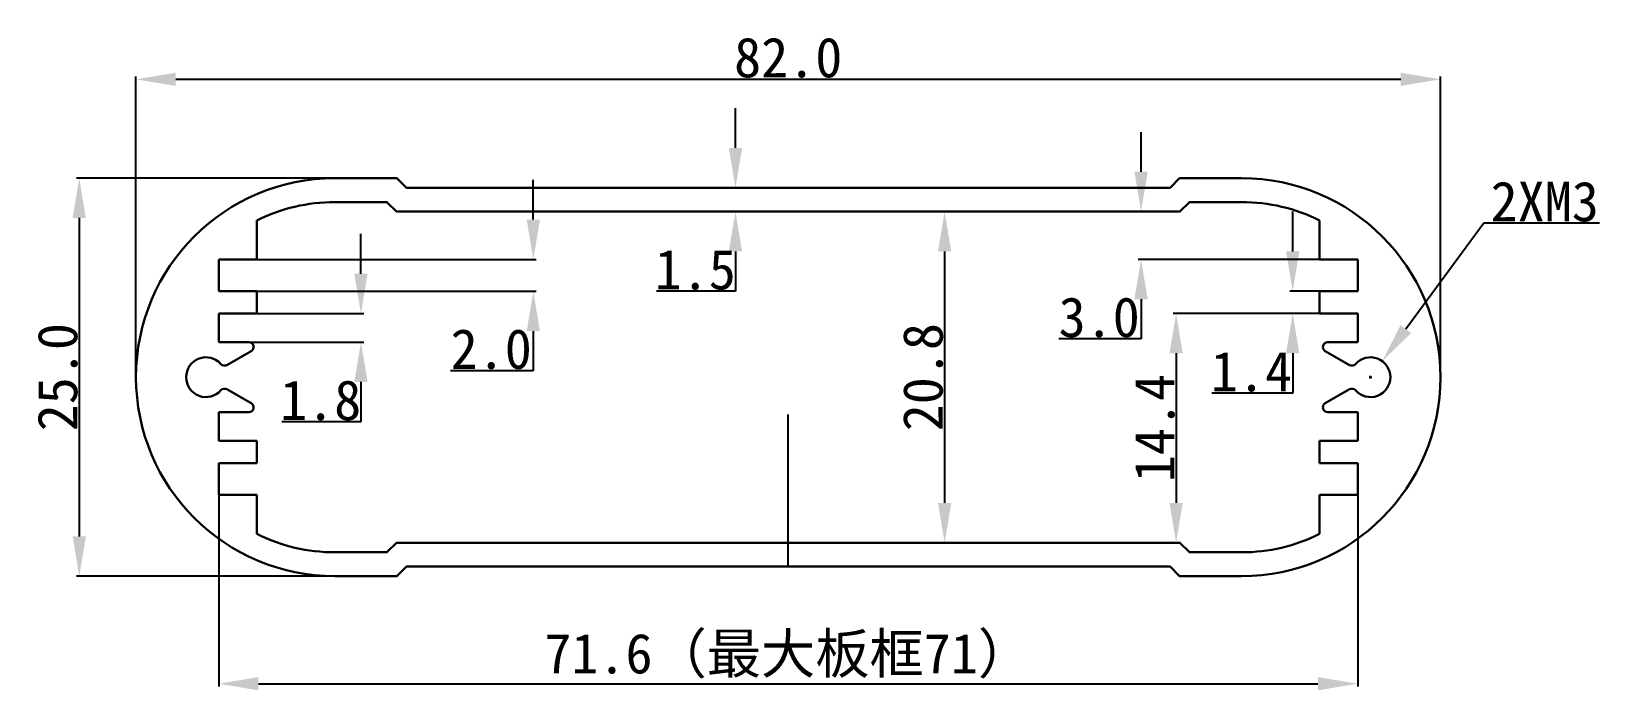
# Model space of a CAD drawing. Header units: inches. Extents: x 28.5 to 127.9, y -4.7 to 36.7.
import ezdxf

# ---------------------------------------------------------------- set-up
doc = ezdxf.new("R2010")
doc.units = ezdxf.units.IN
doc.header["$MEASUREMENT"] = 0
doc.layers.get('Defpoints').update_dxf_attribs({"color": 3})
doc.layers.add('壳体层', color=7, linetype='Continuous', lineweight=30)
doc.layers.add('标注层', color=7, linetype='Continuous')
doc.layers.add('槽宽标注', color=30, linetype='Continuous')
doc.styles.get("Standard").update_dxf_attribs({"font": 'simhei.ttf'})
doc.dimstyles.get("Standard").update_dxf_attribs({"dimtxt": 2.5, "dimasz": 2.5, "dimexe": 0.18, "dimexo": 0.0625, "dimgap": 0.09, "dimtad": 1, "dimtoh": 1, "dimdec": 1, "dimzin": 0, "dimdsep": 46, "dimtxsty": 'Standard', "dimcen": 0.09, "dimadec": 0, "dimazin": 0, "dimtfac": 1, "dimtdec": 1, "dimtofl": 0, "dimtmove": 0, "dimatfit": 3, "dimfxl": 1, "dimtolj": 1, "dimtzin": 0, "dimarcsym": 0})

# ---------------------------------------------------------------- blocks, each defined once
blk = doc.blocks.new('*D12')
at = {"layer": 'Defpoints', "color": 0}
for p in [(117.057, 33.676), (35.057, 14.966), (117.057, 14.966)]:
    blk.add_point(p, dxfattribs=at)
at = {"layer": '标注层', "color": 0, "lineweight": -2}
for p, q in [((35.057, 15.028), (35.057, 33.856)), ((117.057, 15.028), (117.057, 33.856)), ((37.557, 33.676), (114.557, 33.676))]:
    blk.add_line(p, q, dxfattribs=at)
at = {"layer": '标注层', "color": 0}
for points in [[(37.557, 34.092), (37.557, 33.259), (35.057, 33.676)], [(114.557, 34.092), (114.557, 33.259), (117.057, 33.676)]]:
    blk.add_solid(points, dxfattribs=at)
at = {"layer": '标注层', "color": 0, "insert": (76.057, 35.03), "char_height": 2.5, "attachment_point": 5}
blk.add_mtext('\\A1;82.0', dxfattribs=at)
blk = doc.blocks.new('*D13')
at = {"layer": 'Defpoints', "color": 0}
for p in [(49.507, 27.466), (31.49, 2.466), (49.507, 2.466)]:
    blk.add_point(p, dxfattribs=at)
at = {"layer": '标注层', "color": 0, "lineweight": -2}
for p, q in [((49.444, 27.466), (31.31, 27.466)), ((31.49, 24.966), (31.49, 4.966)), ((49.444, 2.466), (31.31, 2.466))]:
    blk.add_line(p, q, dxfattribs=at)
at = {"layer": '标注层', "color": 0}
for points in [[(31.073, 24.966), (31.907, 24.966), (31.49, 27.466)], [(31.073, 4.966), (31.907, 4.966), (31.49, 2.466)]]:
    blk.add_solid(points, dxfattribs=at)
at = {"layer": '标注层', "color": 0, "insert": (30.136, 14.966), "char_height": 2.5, "attachment_point": 5, "rotation": 90}
blk.add_mtext('\\A1;25.0', dxfattribs=at)
blk = doc.blocks.new('*D14')
at = {"layer": 'Defpoints', "color": 0}
for p in [(84.888, 25.366), (84.888, 4.566), (85.889, 4.566)]:
    blk.add_point(p, dxfattribs=at)
at = {"layer": '标注层', "color": 0, "lineweight": -2}
for p, q in [((84.951, 25.366), (86.069, 25.366)), ((85.889, 22.866), (85.889, 7.066)), ((84.951, 4.566), (86.069, 4.566))]:
    blk.add_line(p, q, dxfattribs=at)
at = {"layer": '标注层', "color": 0}
for points in [[(85.473, 22.866), (86.306, 22.866), (85.889, 25.366)], [(85.473, 7.066), (86.306, 7.066), (85.889, 4.566)]]:
    blk.add_solid(points, dxfattribs=at)
at = {"layer": '标注层', "color": 0, "insert": (84.535, 14.966), "char_height": 2.5, "attachment_point": 5, "rotation": 90}
blk.add_mtext('\\A1;20.8', dxfattribs=at)
blk = doc.blocks.new('*D15')
at = {"layer": 'Defpoints', "color": 0}
for p in [(72.74, 26.866), (72.74, 25.366), (72.74, 25.366)]:
    blk.add_point(p, dxfattribs=at)
at = {"layer": '标注层', "color": 0, "lineweight": -2}
for p, q in [((72.74, 29.366), (72.74, 31.866)), ((72.678, 26.866), (72.56, 26.866)), ((72.678, 25.366), (72.56, 25.366)), ((72.74, 22.866), (72.74, 20.366)), ((72.74, 20.366), (67.777, 20.366))]:
    blk.add_line(p, q, dxfattribs=at)
at = {"layer": '标注层', "color": 0}
for points in [[(72.323, 29.366), (73.157, 29.366), (72.74, 26.866)], [(72.323, 22.866), (73.157, 22.866), (72.74, 25.366)]]:
    blk.add_solid(points, dxfattribs=at)
at = {"layer": '标注层', "color": 0, "insert": (70.213, 21.706), "char_height": 2.5, "attachment_point": 5}
blk.add_mtext('\\A1;1.5', dxfattribs=at)
blk = doc.blocks.new('*D16')
at = {"layer": 'Defpoints', "color": 0}
for p in [(41.457, 22.366), (41.457, 20.366), (60.034, 20.366)]:
    blk.add_point(p, dxfattribs=at)
at = {"layer": '标注层', "color": 0, "lineweight": -2}
for p, q in [((60.034, 24.866), (60.034, 27.366)), ((41.519, 22.366), (60.214, 22.366)), ((41.519, 20.366), (60.214, 20.366)), ((60.034, 17.866), (60.034, 15.366)), ((60.034, 15.366), (54.832, 15.366))]:
    blk.add_line(p, q, dxfattribs=at)
at = {"layer": '标注层', "color": 0}
for points in [[(59.618, 24.866), (60.451, 24.866), (60.034, 22.366)], [(59.618, 17.866), (60.451, 17.866), (60.034, 20.366)]]:
    blk.add_solid(points, dxfattribs=at)
at = {"layer": '标注层', "color": 0, "insert": (57.388, 16.72), "char_height": 2.5, "attachment_point": 5}
blk.add_mtext('\\A1;2.0', dxfattribs=at)
blk = doc.blocks.new('*D17')
at = {"layer": 'Defpoints', "color": 0}
for p in [(41.457, 18.966), (41.202, 17.166), (49.2, 17.166)]:
    blk.add_point(p, dxfattribs=at)
at = {"layer": '标注层', "color": 0, "lineweight": -2}
for p, q in [((49.2, 21.466), (49.2, 23.966)), ((41.519, 18.966), (49.38, 18.966)), ((41.265, 17.166), (49.38, 17.166)), ((49.2, 14.666), (49.2, 12.166)), ((49.2, 12.166), (44.222, 12.166))]:
    blk.add_line(p, q, dxfattribs=at)
at = {"layer": '标注层', "color": 0}
for points in [[(48.783, 21.466), (49.617, 21.466), (49.2, 18.966)], [(48.783, 14.666), (49.617, 14.666), (49.2, 17.166)]]:
    blk.add_solid(points, dxfattribs=at)
at = {"layer": '标注层', "color": 0, "insert": (46.666, 13.506), "char_height": 2.5, "attachment_point": 5}
blk.add_mtext('\\A1;1.8', dxfattribs=at)
blk = doc.blocks.new('*D18')
at = {"layer": 'Defpoints', "color": 0}
for p in [(98.772, 25.366), (98.238, 22.366), (110.657, 22.366)]:
    blk.add_point(p, dxfattribs=at)
at = {"layer": '标注层', "color": 0, "lineweight": -2}
for p, q in [((98.238, 27.866), (98.238, 30.366)), ((98.709, 25.366), (98.058, 25.366)), ((110.594, 22.366), (98.058, 22.366)), ((98.238, 19.866), (98.238, 17.366)), ((98.238, 17.366), (93.064, 17.366))]:
    blk.add_line(p, q, dxfattribs=at)
at = {"layer": '标注层', "color": 0}
for points in [[(97.821, 27.866), (98.655, 27.866), (98.238, 25.366)], [(97.821, 19.866), (98.655, 19.866), (98.238, 22.366)]]:
    blk.add_solid(points, dxfattribs=at)
at = {"layer": '标注层', "color": 0, "insert": (95.606, 18.72), "char_height": 2.5, "attachment_point": 5}
blk.add_mtext('\\A1;3.0', dxfattribs=at)
blk = doc.blocks.new('*D19')
at = {"layer": 'Defpoints', "color": 0}
for p in [(110.657, 20.366), (107.77, 18.966), (110.657, 18.966)]:
    blk.add_point(p, dxfattribs=at)
at = {"layer": '标注层', "color": 0, "lineweight": -2}
for p, q in [((107.77, 22.866), (107.77, 25.366)), ((110.594, 20.366), (107.59, 20.366)), ((110.594, 18.966), (107.59, 18.966)), ((107.77, 16.466), (107.77, 13.966)), ((107.77, 13.966), (102.68, 13.966))]:
    blk.add_line(p, q, dxfattribs=at)
at = {"layer": '标注层', "color": 0}
for points in [[(107.353, 22.866), (108.186, 22.866), (107.77, 20.366)], [(107.353, 16.466), (108.186, 16.466), (107.77, 18.966)]]:
    blk.add_solid(points, dxfattribs=at)
at = {"layer": '标注层', "color": 0, "insert": (105.18, 15.306), "char_height": 2.5, "attachment_point": 5}
blk.add_mtext('\\A1;1.4', dxfattribs=at)
blk = doc.blocks.new('*D20')
at = {"layer": 'Defpoints', "color": 0}
for p in [(109.457, 18.966), (97.704, 4.566), (100.441, 4.566)]:
    blk.add_point(p, dxfattribs=at)
at = {"layer": '标注层', "color": 0, "lineweight": -2}
for p, q in [((109.394, 18.966), (100.261, 18.966)), ((100.441, 16.466), (100.441, 7.066)), ((97.766, 4.566), (100.621, 4.566))]:
    blk.add_line(p, q, dxfattribs=at)
at = {"layer": '标注层', "color": 0}
for points in [[(100.024, 16.466), (100.857, 16.466), (100.441, 18.966)], [(100.024, 7.066), (100.857, 7.066), (100.441, 4.566)]]:
    blk.add_solid(points, dxfattribs=at)
at = {"layer": '标注层', "color": 0, "insert": (99.101, 11.766), "char_height": 2.5, "attachment_point": 5, "rotation": 90}
blk.add_mtext('\\A1;14.4', dxfattribs=at)
blk = doc.blocks.new('*D21')
at = {"layer": 'Defpoints', "color": 0}
for p in [(40.257, 8.566), (111.857, 8.566), (111.857, -4.288)]:
    blk.add_point(p, dxfattribs=at)
at = {"layer": '槽宽标注', "color": 0, "lineweight": -2}
for p, q in [((40.257, 8.503), (40.257, -4.468)), ((111.857, 8.503), (111.857, -4.468)), ((42.757, -4.288), (109.357, -4.288))]:
    blk.add_line(p, q, dxfattribs=at)
at = {"layer": '槽宽标注', "color": 0}
for points in [[(42.757, -3.872), (42.757, -4.705), (40.257, -4.288)], [(109.357, -3.872), (109.357, -4.705), (111.857, -4.288)]]:
    blk.add_solid(points, dxfattribs=at)
at = {"layer": '槽宽标注', "color": 0, "insert": (76.057, -2.555), "char_height": 2.5, "attachment_point": 5}
blk.add_mtext('\\A1;71.6（最大板框71）', dxfattribs=at)
blk = doc.blocks.new('*D22')
at = {"layer": 'Defpoints', "color": 0}
for p in [(113.398, 15.972), (111.915, 13.959)]:
    blk.add_point(p, dxfattribs=at)
at = {"layer": '标注层', "color": 0, "lineweight": -2}
for p, q in [((119.791, 24.645), (114.882, 17.984)), ((127.059, 24.645), (119.791, 24.645)), ((112.567, 14.966), (112.747, 14.966)), ((112.657, 14.876), (112.657, 15.056))]:
    blk.add_line(p, q, dxfattribs=at)
at = {"layer": '标注层', "color": 0}
blk.add_solid([(114.546, 18.231), (115.217, 17.737), (113.398, 15.972)], dxfattribs=at)
at = {"layer": '标注层', "color": 0, "insert": (123.611, 25.985), "char_height": 2.5, "attachment_point": 5}
blk.add_mtext('\\A1;{\\f@SimHei|b0|i0|c134|p49;2XM3}', dxfattribs=at)

msp = doc.modelspace()

# ---------------------------------------------------------------- linework, layer by layer
at = {"layer": '壳体层'}
for p, q in [((42.657, 22.366), (42.657, 24.814)), ((109.457, 22.366), (109.457, 24.814)), ((40.257, 22.366), (40.257, 20.366)), ((40.257, 22.366), (42.657, 22.366)), ((111.857, 22.366), (109.457, 22.366)), ((111.857, 22.366), (111.857, 20.366)), ((40.257, 20.366), (42.657, 20.366)), ((42.657, 18.966), (42.657, 20.366)), ((111.857, 20.366), (109.457, 20.366)), ((109.457, 18.966), (109.457, 20.366)), ((40.257, 18.966), (40.257, 17.166)), ((40.257, 18.966), (42.657, 18.966)), ((111.857, 18.966), (109.457, 18.966)), ((111.857, 18.966), (111.857, 17.166)), ((40.257, 17.166), (42.148, 17.166)), ((111.857, 17.166), (109.966, 17.166)), ((40.774, 15.726), (42.298, 16.606)), ((111.34, 15.726), (109.816, 16.606)), ((40.774, 14.205), (42.298, 13.325)), ((111.34, 14.205), (109.816, 13.325)), ((40.257, 10.966), (40.257, 12.766)), ((40.257, 12.766), (42.148, 12.766)), ((111.857, 12.766), (109.966, 12.766)), ((111.857, 10.966), (111.857, 12.766)), ((40.257, 10.966), (42.657, 10.966)), ((42.657, 10.966), (42.657, 9.566)), ((111.857, 10.966), (109.457, 10.966)), ((109.457, 10.966), (109.457, 9.566)), ((40.257, 7.566), (40.257, 9.566)), ((40.257, 9.566), (42.657, 9.566)), ((111.857, 9.566), (109.457, 9.566)), ((111.857, 7.566), (111.857, 9.566)), ((40.257, 7.566), (42.657, 7.566)), ((42.657, 7.566), (42.657, 5.117)), ((111.857, 7.566), (109.457, 7.566)), ((109.457, 7.566), (109.457, 5.117))]:
    msp.add_line(p, q, dxfattribs=at)
msp.add_lwpolyline([(100.657, 27.466), (104.557, 27.466, -1), (104.557, 2.466), (100.657, 2.466), (100.057, 3.066), (52.057, 3.066), (51.457, 2.466), (47.557, 2.466, -1), (47.557, 27.466), (51.457, 27.466), (52.057, 26.866), (100.057, 26.866)], format="xyb", close=True, dxfattribs=at)
for points in [[(42.657, 24.814, -0.115936), (47.557, 25.966), (50.835, 25.966), (51.435, 25.366), (100.678, 25.366), (101.278, 25.966), (104.557, 25.966, -0.115936), (109.457, 24.814)], [(109.457, 5.117, -0.115936), (104.557, 3.966), (101.278, 3.966), (100.678, 4.566), (51.435, 4.566), (50.835, 3.966), (47.557, 3.966, -0.115936), (42.657, 5.117, -0.115936)]]:
    msp.add_lwpolyline(points, format="xyb", dxfattribs=at)
for centre, radius, start, end in [((42.148, 16.866), 0.3, 300, 90), ((109.966, 16.866), 0.3, 90, 240), ((39.457, 14.966), 1.25, 41.15994, 318.84006), ((112.657, 14.966), 1.25, 221.15994, 138.84006), ((40.624, 15.986), 0.3, 221.15994, 300), ((111.49, 15.986), 0.3, 240, 318.84006), ((40.624, 13.945), 0.3, 60, 138.84006), ((111.49, 13.945), 0.3, 41.15994, 120), ((42.148, 13.066), 0.3, 270, 60), ((109.966, 13.066), 0.3, 120, 270)]:
    msp.add_arc(centre, radius, start, end, dxfattribs=at)
at = {"layer": '标注层'}
msp.add_line((76.057, 3.066), (76.057, 12.614), dxfattribs=at)

# ---------------------------------------------------------------- dimensions: what is measured, and where the dimension line sits
dim = msp.add_linear_dim(base=(117.057, 33.676), p1=(35.057, 14.966), p2=(117.057, 14.966), dimstyle='Standard', dxfattribs=at)
dim.commit()
dim.dimension.update_dxf_attribs({"geometry": '*D12', "text_midpoint": (76.057, 35.03)})
for base, p1, p2, picture, middle in [((72.74, 25.366), (72.74, 26.866), (72.74, 25.366), '*D15', (70.213, 21.706)), ((98.238, 22.366), (98.772, 25.366), (110.657, 22.366), '*D18', (95.606, 18.72)), ((31.49, 2.466), (49.507, 27.466), (49.507, 2.466), '*D13', (30.136, 14.966)), ((85.889, 4.566), (84.888, 25.366), (84.888, 4.566), '*D14', (84.535, 14.966)), ((100.441, 4.566), (109.457, 18.966), (97.704, 4.566), '*D20', (99.101, 11.766))]:
    dim = msp.add_linear_dim(base=base, p1=p1, p2=p2, angle=90, dimstyle='Standard', dxfattribs=at)
    dim.commit()
    dim.dimension.update_dxf_attribs({"geometry": picture, "text_midpoint": middle})
for base, p1, p2, picture, middle in [((60.034, 20.366), (41.457, 22.366), (41.457, 20.366), '*D16', (57.388, 15.366)), ((107.77, 18.966), (110.657, 20.366), (110.657, 18.966), '*D19', (105.18, 13.966)), ((49.2, 17.166), (41.457, 18.966), (41.202, 17.166), '*D17', (46.666, 12.166))]:
    dim = msp.add_linear_dim(base=base, p1=p1, p2=p2, angle=90, dimstyle='Standard', dxfattribs=at)
    dim.commit()
    dim.dimension.update_dxf_attribs({"geometry": picture, "text_midpoint": middle, "dimtype": 160})
dim = msp.add_diameter_dim_2p(p1=(111.915, 13.959), p2=(113.398, 15.972), text='{\\f@SimHei|b0|i0|c134|p49;2XM3}', dimstyle='Standard', dxfattribs=at)
dim.commit()
dim.dimension.update_dxf_attribs({"geometry": '*D22', "text_midpoint": (123.611, 24.645), "dimtype": 163})
at = {"layer": '槽宽标注'}
dim = msp.add_linear_dim(base=(111.857, -4.288), p1=(40.257, 8.566), p2=(111.857, 8.566), text='<>（最大板框71）', dimstyle='Standard', dxfattribs=at)
dim.commit()
dim.dimension.update_dxf_attribs({"geometry": '*D21', "text_midpoint": (76.057, -4.288), "dimtype": 160})

doc.saveas('drawing.dxf')
